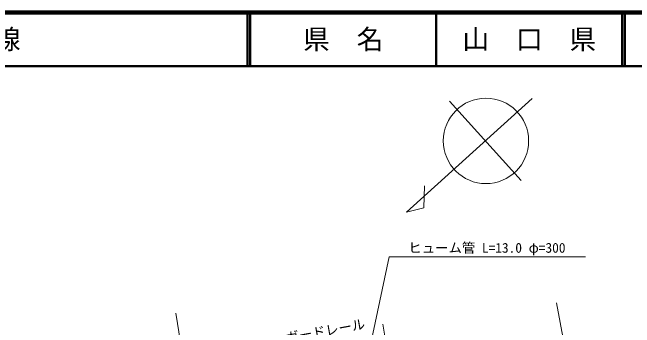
# Model space of a CAD drawing. Units: millimetres, scale not verified. Extents: x 40000 to 680000, y 20000 to 380000.
# Drawn here: x 253840 to 370040, y 321252 to 380000 of the extents above; entities that cross this region are included whole.
import ezdxf
from ezdxf.enums import TextEntityAlignment as Align

# ---------------------------------------------------------------- set-up
doc = ezdxf.new("R2010")
doc.units = ezdxf.units.MM
doc.header["$LTSCALE"] = 1000
for name, color, linetype, lineweight in [('M-STR-HTXT', 7, 'Continuous', 13), ('M-TTL', 2, 'Continuous', 140), ('M-TTL-LINE', 7, 'Continuous', 50), ('M-TTL-TXT', 7, 'Continuous', 13), ('M-WORK', 1, 'Continuous', 13)]:
    doc.layers.add(name, color=color, linetype=linetype, lineweight=lineweight)
doc.styles.add('ＭＳ ゴシック', font='')
doc.styles.get('ＭＳ ゴシック').set_extended_font_data('MS Gothic')

msp = doc.modelspace()

# ---------------------------------------------------------------- linework, layer by layer
at = {"layer": 'M-STR-HTXT'}
for p, q in [((284342, 323930), (290826, 285831)), ((323006, 321885), (328150, 292876))]:
    msp.add_line(p, q, dxfattribs=at)
msp.add_lwpolyline([(360867, 334460), (324202, 334460), (315734, 294569)], dxfattribs=at)
at = {"layer": 'M-TTL'}
msp.add_line((680000, 380000), (40000, 380000), dxfattribs=at)
at = {"layer": 'M-TTL-LINE'}
for p, q in [((297750, 380000), (297750, 370000)), ((298250, 380000), (298250, 370000)), ((333000, 380000), (333000, 370000)), ((367750, 380000), (367750, 370000)), ((368250, 380000), (368250, 370000)), ((40000, 370000), (680000, 370000))]:
    msp.add_line(p, q, dxfattribs=at)
at = {"layer": 'M-WORK'}
for p, q in [((348837, 348650), (335497, 363457)), ((367396, 262774), (355453, 325885))]:
    msp.add_line(p, q, dxfattribs=at)
msp.add_lwpolyline([(350912, 363932), (327423, 342771), (330685, 343579), (330819, 347687)], dxfattribs=at)
msp.add_circle((342287, 356055), 7965, dxfattribs=at)

# ---------------------------------------------------------------- texts
at = {"layer": 'M-STR-HTXT', "style": 'ＭＳ ゴシック'}
msp.add_text('ヒューム管 L=13.0 φ=300', height=1833, dxfattribs=at).set_placement((342464, 334650), align=Align.BOTTOM_CENTER)
msp.add_text('ガードレール', height=1833, rotation=10.271, dxfattribs=at).set_placement((312545, 319200), align=Align.BOTTOM_CENTER)
at = {"layer": 'M-TTL-TXT', "style": 'ＭＳ ゴシック'}
msp.add_text('路 線 名      一般県道青海島線', height=3666, dxfattribs=at).set_placement((180380, 375000), align=Align.MIDDLE_LEFT)
for s, p in [('県\u3000名', (315625, 375000)), ('山\u3000口\u3000県', (350375, 375000))]:
    msp.add_text(s, height=3666, dxfattribs=at).set_placement(p, align=Align.MIDDLE_CENTER)

doc.saveas('drawing.dxf')
